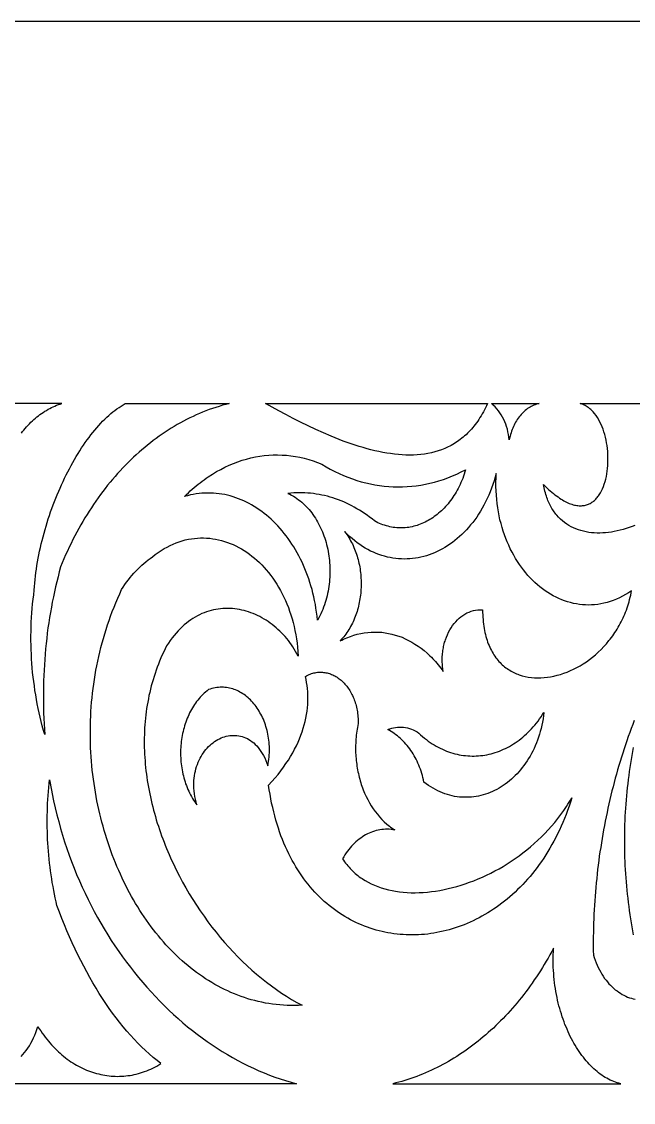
# Model space of a CAD drawing. Extents: x -1145 to -490, y -328 to 327.
# Drawn here: x -931.7 to -859.5, y 199.5 to 326.9 of the extents above; entities that cross this region are included whole.
import ezdxf

# ---------------------------------------------------------------- set-up
doc = ezdxf.new("R2010")
doc.units = 0
doc.layers.add('LAYER_1', color=18, linetype='CONTINUOUS')

msp = doc.modelspace()

# ---------------------------------------------------------------- linework, layer by layer
at = {"layer": 'LAYER_1'}
for points in [[(-1145.26, -328.06), (-490.26, -328.06), (-490.26, 326.94), (-1145.26, 326.94)], [(-907.23, 281.9), (-907.63, 281.8), (-908.02, 281.69), (-908.42, 281.57), (-908.81, 281.45), (-909.2, 281.32), (-909.59, 281.18), (-909.97, 281.03), (-910.36, 280.88), (-910.74, 280.72), (-911.12, 280.55), (-911.49, 280.38), (-911.87, 280.2), (-912.24, 280.02), (-912.61, 279.82), (-912.98, 279.62), (-913.34, 279.42), (-913.71, 279.2), (-914.07, 278.98), (-914.43, 278.76), (-914.78, 278.53), (-915.13, 278.29), (-915.48, 278.04), (-915.83, 277.79), (-916.18, 277.54), (-916.52, 277.27), (-916.86, 277), (-917.19, 276.73), (-917.52, 276.45), (-917.85, 276.16), (-918.18, 275.87), (-918.5, 275.57), (-918.82, 275.26), (-919.14, 274.95), (-919.46, 274.63), (-919.77, 274.31), (-920.07, 273.98), (-920.38, 273.65), (-920.68, 273.31), (-920.97, 272.96), (-921.27, 272.61), (-921.56, 272.26), (-921.84, 271.9), (-922.13, 271.53), (-922.4, 271.16), (-922.68, 270.78), (-922.95, 270.4), (-923.22, 270.01), (-923.48, 269.62), (-923.74, 269.22), (-923.99, 268.81), (-924.24, 268.41), (-924.49, 267.99), (-924.73, 267.58), (-924.97, 267.15), (-925.21, 266.72), (-925.43, 266.29), (-925.66, 265.85), (-925.88, 265.41), (-926.1, 264.97), (-926.31, 264.51), (-926.52, 264.06), (-926.72, 263.6), (-926.92, 263.13), (-927.11, 262.66), (-927.27, 262.07), (-927.42, 261.48), (-927.57, 260.89), (-927.71, 260.29), (-927.84, 259.69), (-927.97, 259.09), (-928.09, 258.49), (-928.2, 257.88), (-928.31, 257.27), (-928.41, 256.66), (-928.51, 256.05), (-928.6, 255.44), (-928.68, 254.82), (-928.75, 254.21), (-928.82, 253.59), (-928.88, 252.97), (-928.94, 252.35), (-928.99, 251.72), (-929.03, 251.1), (-929.07, 250.47), (-929.1, 249.84), (-929.12, 249.21), (-929.14, 248.58), (-929.15, 247.95), (-929.15, 247.32), (-929.14, 246.68), (-929.13, 246.05), (-929.12, 245.41), (-929.09, 244.77), (-929.06, 244.13), (-929.02, 243.49), (-928.98, 242.85), (-929.13, 243.36), (-929.27, 243.88), (-929.4, 244.39), (-929.53, 244.91), (-929.64, 245.43), (-929.76, 245.95), (-929.86, 246.47), (-929.96, 247), (-930.05, 247.53), (-930.14, 248.06), (-930.21, 248.59), (-930.28, 249.12), (-930.35, 249.65), (-930.41, 250.19), (-930.45, 250.73), (-930.5, 251.26), (-930.53, 251.8), (-930.56, 252.34), (-930.58, 252.88), (-930.6, 253.42), (-930.61, 253.96), (-930.61, 254.5), (-930.6, 255.04), (-930.59, 255.58), (-930.57, 256.12), (-930.54, 256.66), (-930.5, 257.2), (-930.46, 257.74), (-930.41, 258.28), (-930.36, 258.82), (-930.29, 259.36), (-930.22, 259.9), (-930.2, 260.31), (-930.16, 260.72), (-930.12, 261.13), (-930.08, 261.55), (-930.02, 261.96), (-929.97, 262.38), (-929.9, 262.8), (-929.83, 263.22), (-929.76, 263.65), (-929.67, 264.07), (-929.59, 264.49), (-929.49, 264.92), (-929.4, 265.34), (-929.29, 265.76), (-929.18, 266.19), (-929.07, 266.61), (-928.95, 267.03), (-928.83, 267.45), (-928.7, 267.87), (-928.57, 268.29), (-928.43, 268.7), (-928.29, 269.12), (-928.14, 269.53), (-927.99, 269.94), (-927.83, 270.34), (-927.67, 270.75), (-927.51, 271.15), (-927.34, 271.55), (-927.17, 271.94), (-927, 272.33), (-926.82, 272.72), (-926.64, 273.1), (-926.45, 273.48), (-926.26, 273.85), (-926.07, 274.22), (-925.87, 274.59), (-925.67, 274.95), (-925.47, 275.3), (-925.27, 275.65), (-925.06, 275.99), (-924.85, 276.33), (-924.64, 276.66), (-924.42, 276.98), (-924.2, 277.3), (-923.98, 277.61), (-923.76, 277.91), (-923.54, 278.21), (-923.31, 278.49), (-923.08, 278.78), (-922.85, 279.05), (-922.62, 279.31), (-922.38, 279.57), (-922.15, 279.81), (-921.91, 280.05), (-921.67, 280.28), (-921.43, 280.5), (-921.19, 280.71), (-920.95, 280.91), (-920.71, 281.1), (-920.47, 281.28), (-920.22, 281.45), (-919.98, 281.61), (-919.73, 281.76), (-919.48, 281.9)], [(-876.75, 281.9), (-876.86, 281.64), (-876.98, 281.4), (-877.11, 281.15), (-877.23, 280.92), (-877.36, 280.69), (-877.49, 280.46), (-877.63, 280.24), (-877.76, 280.03), (-877.9, 279.83), (-878.04, 279.63), (-878.19, 279.43), (-878.34, 279.24), (-878.49, 279.06), (-878.64, 278.88), (-878.79, 278.71), (-878.95, 278.55), (-879.11, 278.39), (-879.27, 278.23), (-879.44, 278.08), (-879.61, 277.94), (-879.77, 277.8), (-879.95, 277.66), (-880.12, 277.54), (-880.29, 277.41), (-880.47, 277.29), (-880.65, 277.18), (-880.83, 277.07), (-881.02, 276.97), (-881.2, 276.87), (-881.39, 276.78), (-881.77, 276.61), (-882.16, 276.45), (-882.55, 276.31), (-882.95, 276.2), (-883.36, 276.09), (-883.77, 276.01), (-884.19, 275.94), (-884.62, 275.89), (-885.05, 275.85), (-885.48, 275.83), (-885.92, 275.82), (-886.36, 275.83), (-886.81, 275.85), (-887.26, 275.88), (-887.71, 275.93), (-888.17, 275.99), (-888.63, 276.06), (-889.09, 276.14), (-889.55, 276.23), (-890.02, 276.33), (-890.49, 276.45), (-890.95, 276.57), (-891.42, 276.7), (-891.89, 276.84), (-892.36, 276.99), (-892.83, 277.15), (-893.3, 277.31), (-893.77, 277.48), (-894.24, 277.66), (-894.7, 277.85), (-895.17, 278.04), (-896.09, 278.43), (-897.01, 278.84), (-897.91, 279.27), (-898.8, 279.7), (-899.67, 280.14), (-900.52, 280.59), (-901.35, 281.03), (-902.15, 281.47), (-902.93, 281.9)], [(-870.66, 281.9), (-870.82, 281.86), (-870.97, 281.82), (-871.13, 281.76), (-871.28, 281.7), (-871.43, 281.64), (-871.58, 281.56), (-871.72, 281.48), (-871.87, 281.39), (-872.01, 281.3), (-872.14, 281.2), (-872.28, 281.09), (-872.41, 280.98), (-872.54, 280.86), (-872.66, 280.73), (-872.78, 280.6), (-872.9, 280.47), (-873.01, 280.32), (-873.12, 280.18), (-873.23, 280.02), (-873.33, 279.87), (-873.42, 279.7), (-873.52, 279.54), (-873.6, 279.36), (-873.69, 279.19), (-873.77, 279.01), (-873.84, 278.82), (-873.91, 278.63), (-873.97, 278.44), (-874.03, 278.24), (-874.08, 278.04), (-874.13, 277.83), (-874.17, 277.63), (-874.21, 277.95), (-874.26, 278.26), (-874.33, 278.57), (-874.4, 278.88), (-874.49, 279.18), (-874.59, 279.47), (-874.71, 279.76), (-874.83, 280.03), (-874.97, 280.3), (-875.12, 280.56), (-875.28, 280.81), (-875.46, 281.05), (-875.65, 281.28), (-875.85, 281.5), (-876.06, 281.71), (-876.28, 281.9)], [(-912.49, 270.94), (-912.26, 271.16), (-912.04, 271.37), (-911.81, 271.59), (-911.58, 271.79), (-911.35, 271.99), (-911.12, 272.19), (-910.88, 272.38), (-910.65, 272.56), (-910.41, 272.74), (-910.17, 272.92), (-909.93, 273.09), (-909.69, 273.26), (-909.21, 273.57), (-908.72, 273.87), (-908.22, 274.14), (-907.72, 274.4), (-907.22, 274.63), (-906.71, 274.84), (-906.2, 275.04), (-905.69, 275.21), (-905.17, 275.36), (-904.65, 275.49), (-904.13, 275.6), (-903.61, 275.69), (-903.09, 275.76), (-902.56, 275.81), (-902.04, 275.84), (-901.51, 275.85), (-900.99, 275.83), (-900.46, 275.8), (-899.93, 275.74), (-899.41, 275.66), (-898.89, 275.56), (-898.36, 275.45), (-897.84, 275.3), (-897.32, 275.14), (-896.81, 274.96), (-896.3, 274.75), (-895.79, 274.45), (-895.29, 274.17), (-894.77, 273.9), (-894.26, 273.65), (-893.74, 273.42), (-893.22, 273.21), (-892.69, 273.01), (-892.16, 272.84), (-891.63, 272.68), (-891.1, 272.54), (-890.56, 272.42), (-890.02, 272.31), (-889.49, 272.23), (-888.95, 272.16), (-888.4, 272.11), (-887.86, 272.08), (-887.32, 272.07), (-886.78, 272.08), (-886.24, 272.1), (-885.69, 272.14), (-885.15, 272.21), (-884.61, 272.28), (-884.07, 272.38), (-883.54, 272.5), (-883, 272.63), (-882.47, 272.79), (-881.94, 272.96), (-881.41, 273.15), (-880.88, 273.36), (-880.36, 273.58), (-879.84, 273.83), (-879.32, 274.09), (-879.4, 273.83), (-879.49, 273.57), (-879.58, 273.32), (-879.67, 273.07), (-879.77, 272.83), (-879.87, 272.59), (-879.98, 272.36), (-880.09, 272.13), (-880.21, 271.9), (-880.32, 271.68), (-880.45, 271.46), (-880.57, 271.25), (-880.7, 271.05), (-880.84, 270.84), (-880.97, 270.65), (-881.11, 270.46), (-881.26, 270.27), (-881.4, 270.09), (-881.55, 269.91), (-881.7, 269.74), (-881.86, 269.57), (-882.02, 269.41), (-882.18, 269.26), (-882.34, 269.11), (-882.51, 268.96), (-882.68, 268.82), (-882.85, 268.69), (-883.02, 268.56), (-883.2, 268.44), (-883.38, 268.32), (-883.56, 268.21), (-883.74, 268.11), (-883.92, 268.01), (-884.11, 267.91), (-884.3, 267.82), (-884.48, 267.74), (-884.67, 267.67), (-884.87, 267.6), (-885.06, 267.53), (-885.25, 267.47), (-885.45, 267.42), (-885.65, 267.38), (-885.85, 267.34), (-886.04, 267.3), (-886.24, 267.28), (-886.44, 267.26), (-886.65, 267.24), (-886.85, 267.24), (-887.05, 267.24), (-887.25, 267.24), (-887.46, 267.26), (-887.66, 267.28), (-887.86, 267.3), (-888.06, 267.34), (-888.27, 267.38), (-888.47, 267.42), (-888.67, 267.48), (-888.88, 267.54), (-889.08, 267.61), (-889.28, 267.68), (-889.48, 267.76), (-889.68, 267.85), (-889.88, 267.95), (-890.08, 268.05), (-890.37, 268.29), (-890.66, 268.51), (-890.95, 268.72), (-891.25, 268.93), (-891.55, 269.13), (-891.85, 269.32), (-892.15, 269.5), (-892.46, 269.68), (-892.77, 269.84), (-893.08, 270), (-893.39, 270.15), (-893.7, 270.29), (-894.02, 270.42), (-894.34, 270.55), (-894.66, 270.66), (-894.98, 270.77), (-895.31, 270.87), (-895.63, 270.96), (-895.96, 271.04), (-896.29, 271.11), (-896.62, 271.18), (-896.95, 271.23), (-897.28, 271.28), (-897.61, 271.32), (-897.94, 271.35), (-898.28, 271.37), (-898.61, 271.38), (-898.94, 271.38), (-899.28, 271.38), (-899.61, 271.36), (-899.95, 271.34), (-900.29, 271.3), (-900.07, 271.2), (-899.85, 271.09), (-899.64, 270.97), (-899.44, 270.84), (-899.24, 270.7), (-899.04, 270.56), (-898.85, 270.41), (-898.66, 270.26), (-898.48, 270.1), (-898.3, 269.93), (-898.13, 269.76), (-897.96, 269.58), (-897.8, 269.39), (-897.64, 269.2), (-897.48, 269), (-897.34, 268.8), (-897.19, 268.59), (-897.05, 268.38), (-896.92, 268.16), (-896.79, 267.94), (-896.67, 267.72), (-896.55, 267.49), (-896.43, 267.25), (-896.33, 267.01), (-896.22, 266.77), (-896.13, 266.53), (-896.04, 266.28), (-895.95, 266.03), (-895.87, 265.77), (-895.79, 265.52), (-895.72, 265.26), (-895.66, 264.99), (-895.6, 264.73), (-895.55, 264.46), (-895.5, 264.19), (-895.46, 263.92), (-895.42, 263.65), (-895.39, 263.38), (-895.37, 263.1), (-895.35, 262.83), (-895.34, 262.55), (-895.33, 262.27), (-895.33, 262), (-895.34, 261.72), (-895.35, 261.44), (-895.37, 261.16), (-895.39, 260.89), (-895.42, 260.61), (-895.46, 260.33), (-895.5, 260.05), (-895.55, 259.78), (-895.61, 259.5), (-895.67, 259.23), (-895.74, 258.96), (-895.82, 258.69), (-895.9, 258.42), (-895.99, 258.16), (-896.08, 257.89), (-896.19, 257.63), (-896.3, 257.37), (-896.41, 257.11), (-896.53, 256.86), (-896.66, 256.61), (-896.8, 256.36), (-896.85, 256.83), (-896.91, 257.29), (-896.98, 257.75), (-897.05, 258.21), (-897.14, 258.66), (-897.24, 259.1), (-897.34, 259.53), (-897.45, 259.97), (-897.57, 260.39), (-897.7, 260.81), (-897.84, 261.22), (-897.98, 261.63), (-898.13, 262.03), (-898.29, 262.42), (-898.46, 262.81), (-898.63, 263.19), (-898.81, 263.56), (-899, 263.93), (-899.19, 264.29), (-899.39, 264.64), (-899.6, 264.99), (-899.82, 265.32), (-900.04, 265.65), (-900.26, 265.97), (-900.49, 266.29), (-900.73, 266.59), (-900.97, 266.89), (-901.22, 267.18), (-901.48, 267.46), (-901.73, 267.73), (-902, 267.99), (-902.27, 268.25), (-902.54, 268.49), (-902.82, 268.73), (-903.1, 268.95), (-903.38, 269.17), (-903.67, 269.38), (-903.97, 269.58), (-904.27, 269.76), (-904.57, 269.94), (-904.87, 270.11), (-905.18, 270.27), (-905.49, 270.42), (-905.81, 270.56), (-906.12, 270.68), (-906.44, 270.8), (-906.76, 270.91), (-907.09, 271), (-907.42, 271.09), (-907.74, 271.16), (-908.08, 271.22), (-908.41, 271.27), (-908.74, 271.31), (-909.08, 271.34), (-909.42, 271.35), (-909.75, 271.35), (-910.09, 271.35), (-910.43, 271.33), (-910.77, 271.29), (-911.12, 271.25), (-911.46, 271.19), (-911.8, 271.12), (-912.14, 271.03)], [(-893.6, 266.8), (-893.47, 266.63), (-893.35, 266.45), (-893.23, 266.28), (-893.11, 266.09), (-893, 265.91), (-892.89, 265.72), (-892.79, 265.53), (-892.69, 265.34), (-892.6, 265.14), (-892.51, 264.94), (-892.43, 264.74), (-892.35, 264.54), (-892.27, 264.33), (-892.2, 264.13), (-892.13, 263.92), (-892.07, 263.71), (-892.01, 263.49), (-891.96, 263.28), (-891.91, 263.07), (-891.86, 262.85), (-891.82, 262.63), (-891.78, 262.41), (-891.75, 262.19), (-891.72, 261.97), (-891.7, 261.75), (-891.68, 261.53), (-891.67, 261.31), (-891.66, 261.09), (-891.65, 260.87), (-891.65, 260.64), (-891.65, 260.42), (-891.66, 260.2), (-891.67, 259.98), (-891.68, 259.76), (-891.7, 259.54), (-891.73, 259.32), (-891.76, 259.1), (-891.79, 258.88), (-891.83, 258.66), (-891.87, 258.44), (-891.91, 258.23), (-891.96, 258.02), (-892.02, 257.8), (-892.07, 257.59), (-892.14, 257.38), (-892.2, 257.18), (-892.27, 256.97), (-892.35, 256.77), (-892.43, 256.57), (-892.51, 256.37), (-892.6, 256.17), (-892.69, 255.98), (-892.79, 255.79), (-892.89, 255.6), (-893, 255.42), (-893.1, 255.24), (-893.22, 255.06), (-893.34, 254.88), (-893.46, 254.71), (-893.58, 254.54), (-893.71, 254.38), (-893.85, 254.22), (-893.99, 254.06), (-894.13, 253.91), (-893.93, 254.01), (-893.73, 254.11), (-893.33, 254.28), (-892.92, 254.44), (-892.52, 254.58), (-892.11, 254.69), (-891.7, 254.79), (-891.29, 254.86), (-890.88, 254.91), (-890.47, 254.94), (-890.05, 254.95), (-889.64, 254.95), (-889.23, 254.92), (-888.83, 254.87), (-888.42, 254.8), (-888.02, 254.71), (-887.62, 254.6), (-887.22, 254.47), (-886.83, 254.33), (-886.44, 254.16), (-886.05, 253.97), (-885.67, 253.77), (-885.3, 253.54), (-884.93, 253.3), (-884.57, 253.04), (-884.22, 252.76), (-883.87, 252.46), (-883.7, 252.31), (-883.53, 252.15), (-883.36, 251.98), (-883.2, 251.81), (-883.04, 251.64), (-882.88, 251.46), (-882.72, 251.28), (-882.56, 251.09), (-882.41, 250.9), (-882.26, 250.7), (-882.11, 250.5), (-881.97, 250.3), (-882, 250.48), (-882.02, 250.66), (-882.04, 250.84), (-882.06, 251.02), (-882.07, 251.2), (-882.08, 251.37), (-882.09, 251.55), (-882.09, 251.73), (-882.08, 251.9), (-882.08, 252.07), (-882.06, 252.25), (-882.05, 252.42), (-882.03, 252.59), (-882.01, 252.76), (-881.98, 252.92), (-881.95, 253.09), (-881.92, 253.25), (-881.88, 253.42), (-881.84, 253.58), (-881.8, 253.74), (-881.75, 253.89), (-881.7, 254.05), (-881.59, 254.35), (-881.47, 254.64), (-881.33, 254.93), (-881.18, 255.2), (-881.03, 255.46), (-880.86, 255.71), (-880.68, 255.95), (-880.49, 256.17), (-880.29, 256.38), (-880.08, 256.57), (-879.87, 256.75), (-879.64, 256.92), (-879.41, 257.07), (-879.17, 257.2), (-878.92, 257.31), (-878.67, 257.4), (-878.41, 257.48), (-878.14, 257.53), (-877.87, 257.57), (-877.74, 257.57), (-877.6, 257.58), (-877.46, 257.58), (-877.32, 257.57), (-877.32, 257.27), (-877.31, 256.99), (-877.29, 256.7), (-877.27, 256.43), (-877.25, 256.16), (-877.22, 255.89), (-877.18, 255.63), (-877.14, 255.38), (-877.1, 255.13), (-877.05, 254.89), (-876.99, 254.65), (-876.93, 254.42), (-876.87, 254.2), (-876.8, 253.98), (-876.73, 253.77), (-876.65, 253.56), (-876.56, 253.36), (-876.48, 253.16), (-876.39, 252.97), (-876.29, 252.78), (-876.19, 252.6), (-876.09, 252.43), (-875.98, 252.26), (-875.87, 252.09), (-875.76, 251.93), (-875.64, 251.78), (-875.52, 251.63), (-875.39, 251.49), (-875.26, 251.35), (-875.13, 251.22), (-875, 251.09), (-874.86, 250.97), (-874.72, 250.86), (-874.57, 250.74), (-874.43, 250.64), (-874.28, 250.54), (-874.12, 250.44), (-873.97, 250.35), (-873.81, 250.26), (-873.65, 250.18), (-873.49, 250.11), (-873.32, 250.03), (-873.16, 249.97), (-872.99, 249.91), (-872.64, 249.8), (-872.29, 249.71), (-871.93, 249.64), (-871.57, 249.59), (-871.2, 249.56), (-870.83, 249.55), (-870.45, 249.55), (-870.06, 249.58), (-869.68, 249.62), (-869.29, 249.68), (-868.9, 249.75), (-868.51, 249.85), (-868.12, 249.96), (-867.73, 250.09), (-867.35, 250.23), (-866.96, 250.4), (-866.58, 250.58), (-866.2, 250.77), (-865.82, 250.98), (-865.45, 251.21), (-865.08, 251.45), (-864.72, 251.71), (-864.36, 251.98), (-864.01, 252.27), (-863.67, 252.58), (-863.34, 252.89), (-863.02, 253.23), (-862.71, 253.57), (-862.41, 253.94), (-862.26, 254.12), (-862.12, 254.31), (-861.97, 254.5), (-861.84, 254.7), (-861.7, 254.9), (-861.57, 255.1), (-861.44, 255.31), (-861.32, 255.52), (-861.19, 255.73), (-861.08, 255.95), (-860.96, 256.17), (-860.85, 256.39), (-860.74, 256.62), (-860.64, 256.84), (-860.54, 257.08), (-860.45, 257.31), (-860.36, 257.55), (-860.27, 257.79), (-860.19, 258.04), (-860.11, 258.28), (-860.03, 258.53), (-859.97, 258.79), (-859.9, 259.05), (-859.84, 259.3), (-859.79, 259.57), (-859.74, 259.83), (-860.09, 259.59), (-860.45, 259.37), (-860.81, 259.17), (-861.18, 258.99), (-861.54, 258.83), (-861.91, 258.68), (-862.27, 258.55), (-862.64, 258.44), (-863, 258.35), (-863.37, 258.27), (-863.73, 258.21), (-864.1, 258.17), (-864.46, 258.15), (-864.82, 258.14), (-865.19, 258.15), (-865.54, 258.17), (-865.9, 258.21), (-866.26, 258.26), (-866.61, 258.33), (-866.96, 258.42), (-867.31, 258.52), (-867.65, 258.63), (-867.99, 258.76), (-868.32, 258.9), (-868.66, 259.06), (-868.98, 259.23), (-869.31, 259.42), (-869.63, 259.61), (-869.94, 259.82), (-870.25, 260.05), (-870.55, 260.28), (-870.85, 260.53), (-871.14, 260.79), (-871.42, 261.06), (-871.7, 261.35), (-871.97, 261.64), (-872.23, 261.95), (-872.49, 262.27), (-872.74, 262.59), (-872.98, 262.93), (-873.21, 263.28), (-873.43, 263.64), (-873.65, 264.01), (-873.85, 264.39), (-874.05, 264.78), (-874.24, 265.18), (-874.42, 265.58), (-874.59, 266), (-874.74, 266.42), (-874.89, 266.86), (-875.03, 267.3), (-875.15, 267.75), (-875.27, 268.2), (-875.37, 268.67), (-875.46, 269.14), (-875.54, 269.62), (-875.61, 270.1), (-875.66, 270.59), (-875.7, 271.09), (-875.73, 271.6), (-875.75, 272.11), (-875.75, 272.62), (-875.74, 273.14), (-875.71, 273.67), (-875.84, 273.22), (-875.97, 272.77), (-876.12, 272.34), (-876.27, 271.91), (-876.43, 271.5), (-876.6, 271.09), (-876.78, 270.69), (-876.97, 270.31), (-877.16, 269.93), (-877.36, 269.56), (-877.57, 269.21), (-877.79, 268.86), (-878.01, 268.52), (-878.24, 268.2), (-878.48, 267.88), (-878.73, 267.58), (-878.98, 267.28), (-879.23, 267), (-879.49, 266.72), (-879.76, 266.46), (-880.03, 266.21), (-880.31, 265.97), (-880.59, 265.74), (-880.88, 265.52), (-881.17, 265.31), (-881.46, 265.11), (-881.76, 264.93), (-882.06, 264.75), (-882.37, 264.59), (-882.68, 264.44), (-882.99, 264.3), (-883.31, 264.17), (-883.63, 264.06), (-883.95, 263.95), (-884.27, 263.86), (-884.59, 263.78), (-884.92, 263.72), (-885.25, 263.66), (-885.58, 263.62), (-885.91, 263.59), (-886.24, 263.57), (-886.57, 263.56), (-886.9, 263.57), (-887.24, 263.59), (-887.57, 263.62), (-887.9, 263.67), (-888.23, 263.73), (-888.56, 263.8), (-888.9, 263.89), (-889.22, 263.98), (-889.55, 264.1), (-889.88, 264.22), (-890.2, 264.36), (-890.53, 264.51), (-890.85, 264.68), (-891.17, 264.86), (-891.48, 265.05), (-891.8, 265.26), (-892.11, 265.48), (-892.41, 265.72), (-892.72, 265.97), (-893.02, 266.23), (-893.31, 266.51)], [(-898.62, 210.93), (-899.06, 210.91), (-899.51, 210.9), (-899.95, 210.91), (-900.38, 210.92), (-900.82, 210.94), (-901.25, 210.97), (-901.68, 211.02), (-902.11, 211.07), (-902.53, 211.13), (-902.95, 211.2), (-903.37, 211.29), (-903.79, 211.38), (-904.2, 211.48), (-904.61, 211.59), (-905.02, 211.71), (-905.42, 211.84), (-905.82, 211.98), (-906.22, 212.12), (-906.61, 212.28), (-907.01, 212.45), (-907.39, 212.62), (-907.78, 212.8), (-908.16, 212.99), (-908.54, 213.19), (-908.91, 213.4), (-909.28, 213.61), (-909.65, 213.84), (-910.01, 214.07), (-910.37, 214.31), (-910.72, 214.55), (-911.08, 214.81), (-911.43, 215.07), (-911.77, 215.34), (-912.11, 215.61), (-912.45, 215.9), (-912.78, 216.19), (-913.11, 216.49), (-913.43, 216.79), (-913.75, 217.11), (-914.07, 217.42), (-914.38, 217.75), (-914.69, 218.08), (-914.99, 218.42), (-915.29, 218.76), (-915.58, 219.12), (-915.87, 219.47), (-916.16, 219.84), (-916.44, 220.2), (-916.71, 220.58), (-916.98, 220.96), (-917.25, 221.35), (-917.51, 221.74), (-917.77, 222.13), (-918.02, 222.54), (-918.27, 222.95), (-918.51, 223.36), (-918.75, 223.78), (-918.98, 224.2), (-919.21, 224.63), (-919.43, 225.06), (-919.65, 225.49), (-919.86, 225.94), (-920.06, 226.38), (-920.26, 226.83), (-920.46, 227.29), (-920.65, 227.74), (-920.84, 228.21), (-921.01, 228.67), (-921.19, 229.14), (-921.36, 229.62), (-921.52, 230.09), (-921.67, 230.58), (-921.83, 231.06), (-921.97, 231.55), (-922.11, 232.04), (-922.24, 232.53), (-922.37, 233.03), (-922.49, 233.53), (-922.61, 234.03), (-922.72, 234.54), (-922.82, 235.04), (-922.92, 235.55), (-923.01, 236.07), (-923.09, 236.58), (-923.17, 237.1), (-923.24, 237.62), (-923.31, 238.14), (-923.37, 238.66), (-923.42, 239.19), (-923.47, 239.71), (-923.51, 240.24), (-923.54, 240.77), (-923.57, 241.3), (-923.58, 241.84), (-923.6, 242.37), (-923.6, 242.9), (-923.6, 243.44), (-923.59, 243.97), (-923.58, 244.51), (-923.56, 245.05), (-923.53, 245.59), (-923.49, 246.13), (-923.45, 246.67), (-923.4, 247.21), (-923.34, 247.74), (-923.28, 248.28), (-923.2, 248.82), (-923.12, 249.36), (-923.04, 249.9), (-922.94, 250.44), (-922.84, 250.98), (-922.73, 251.52), (-922.61, 252.05), (-922.49, 252.59), (-922.35, 253.13), (-922.21, 253.66), (-922.07, 254.19), (-921.91, 254.73), (-921.75, 255.26), (-921.57, 255.79), (-921.39, 256.32), (-921.21, 256.84), (-921.01, 257.37), (-920.8, 257.89), (-920.59, 258.41), (-920.37, 258.93), (-920.14, 259.45), (-919.91, 259.96), (-919.72, 260.26), (-919.52, 260.55), (-919.32, 260.83), (-919.12, 261.11), (-918.91, 261.38), (-918.69, 261.64), (-918.47, 261.89), (-918.25, 262.14), (-918.02, 262.38), (-917.78, 262.61), (-917.54, 262.83), (-917.3, 263.05), (-917.05, 263.25), (-916.8, 263.45), (-916.54, 263.64), (-916.28, 263.82), (-915.94, 264.09), (-915.59, 264.34), (-915.24, 264.57), (-914.89, 264.79), (-914.54, 264.98), (-914.19, 265.16), (-913.83, 265.33), (-913.47, 265.47), (-913.11, 265.6), (-912.76, 265.71), (-912.4, 265.81), (-912.04, 265.89), (-911.67, 265.95), (-911.31, 266), (-910.95, 266.03), (-910.6, 266.05), (-910.24, 266.05), (-909.88, 266.04), (-909.52, 266.01), (-909.17, 265.96), (-908.82, 265.91), (-908.47, 265.83), (-908.12, 265.75), (-907.78, 265.65), (-907.44, 265.53), (-907.1, 265.4), (-906.76, 265.26), (-906.43, 265.11), (-906.1, 264.94), (-905.78, 264.76), (-905.46, 264.56), (-905.15, 264.36), (-904.84, 264.14), (-904.53, 263.91), (-904.24, 263.66), (-903.94, 263.41), (-903.66, 263.14), (-903.38, 262.86), (-903.1, 262.57), (-902.84, 262.27), (-902.58, 261.96), (-902.32, 261.63), (-902.08, 261.3), (-901.84, 260.95), (-901.61, 260.6), (-901.39, 260.23), (-901.17, 259.86), (-900.97, 259.47), (-900.77, 259.08), (-900.59, 258.67), (-900.41, 258.26), (-900.24, 257.84), (-900.09, 257.41), (-899.94, 256.97), (-899.8, 256.52), (-899.68, 256.06), (-899.56, 255.59), (-899.46, 255.12), (-899.37, 254.64), (-899.29, 254.15), (-899.22, 253.65), (-899.17, 253.15), (-899.12, 252.64), (-899.09, 252.12), (-899.24, 252.4), (-899.39, 252.67), (-899.55, 252.93), (-899.71, 253.2), (-899.88, 253.45), (-900.06, 253.7), (-900.24, 253.94), (-900.43, 254.18), (-900.63, 254.41), (-900.83, 254.64), (-901.04, 254.85), (-901.25, 255.06), (-901.47, 255.27), (-901.69, 255.46), (-901.92, 255.65), (-902.15, 255.84), (-902.38, 256.01), (-902.62, 256.18), (-902.87, 256.34), (-903.11, 256.49), (-903.36, 256.63), (-903.62, 256.77), (-903.87, 256.9), (-904.13, 257.01), (-904.4, 257.12), (-904.66, 257.23), (-904.93, 257.32), (-905.2, 257.4), (-905.47, 257.48), (-905.74, 257.54), (-906.01, 257.6), (-906.29, 257.65), (-906.57, 257.68), (-906.84, 257.71), (-907.12, 257.73), (-907.4, 257.74), (-907.68, 257.73), (-907.96, 257.72), (-908.24, 257.7), (-908.51, 257.66), (-908.79, 257.62), (-909.07, 257.56), (-909.35, 257.5), (-909.62, 257.42), (-909.9, 257.33), (-910.17, 257.23), (-910.44, 257.12), (-910.71, 256.99), (-910.98, 256.86), (-911.24, 256.71), (-911.5, 256.55), (-911.76, 256.38), (-912.02, 256.2), (-912.27, 256), (-912.53, 255.79), (-912.77, 255.57), (-913.02, 255.34), (-913.26, 255.09), (-913.49, 254.83), (-913.72, 254.55), (-913.95, 254.27), (-914.17, 253.97), (-914.39, 253.65), (-914.6, 253.32), (-914.78, 252.97), (-914.95, 252.61), (-915.12, 252.26), (-915.28, 251.9), (-915.43, 251.53), (-915.58, 251.17), (-915.72, 250.81), (-915.85, 250.44), (-915.97, 250.07), (-916.09, 249.7), (-916.21, 249.33), (-916.32, 248.96), (-916.42, 248.59), (-916.51, 248.21), (-916.6, 247.84), (-916.69, 247.46), (-916.76, 247.08), (-916.84, 246.7), (-916.9, 246.32), (-916.96, 245.94), (-917.01, 245.56), (-917.06, 245.18), (-917.1, 244.79), (-917.14, 244.41), (-917.17, 244.02), (-917.2, 243.64), (-917.22, 243.25), (-917.23, 242.87), (-917.24, 242.48), (-917.24, 242.09), (-917.24, 241.7), (-917.24, 241.32), (-917.22, 240.93), (-917.21, 240.54), (-917.18, 240.15), (-917.15, 239.76), (-917.12, 239.37), (-917.08, 238.98), (-917.04, 238.6), (-916.99, 238.21), (-916.94, 237.82), (-916.88, 237.43), (-916.82, 237.04), (-916.75, 236.66), (-916.68, 236.27), (-916.6, 235.88), (-916.52, 235.5), (-916.43, 235.11), (-916.34, 234.73), (-916.25, 234.34), (-916.15, 233.96), (-916.04, 233.58), (-915.93, 233.19), (-915.82, 232.81), (-915.7, 232.43), (-915.58, 232.05), (-915.46, 231.68), (-915.33, 231.3), (-915.19, 230.92), (-915.06, 230.55), (-914.91, 230.18), (-914.77, 229.81), (-914.62, 229.44), (-914.46, 229.07), (-914.31, 228.7), (-914.15, 228.33), (-913.98, 227.97), (-913.81, 227.61), (-913.64, 227.25), (-913.46, 226.89), (-913.1, 226.17), (-912.72, 225.47), (-912.33, 224.77), (-911.93, 224.08), (-911.51, 223.4), (-911.09, 222.74), (-910.65, 222.08), (-910.19, 221.43), (-909.73, 220.79), (-909.25, 220.16), (-908.77, 219.54), (-908.27, 218.94), (-907.77, 218.35), (-907.25, 217.77), (-906.73, 217.2), (-906.19, 216.65), (-905.65, 216.11), (-905.1, 215.59), (-904.54, 215.08), (-903.98, 214.59), (-903.41, 214.12), (-902.83, 213.66), (-902.24, 213.21), (-901.65, 212.79), (-901.06, 212.38), (-900.45, 211.99), (-899.85, 211.62), (-899.23, 211.26)], [(-898.23, 249.72), (-898.09, 249.8), (-897.94, 249.88), (-897.8, 249.94), (-897.66, 250), (-897.52, 250.05), (-897.37, 250.09), (-897.23, 250.13), (-897.09, 250.16), (-896.94, 250.19), (-896.8, 250.21), (-896.66, 250.22), (-896.52, 250.22), (-896.37, 250.22), (-896.23, 250.22), (-896.09, 250.2), (-895.95, 250.19), (-895.81, 250.16), (-895.67, 250.13), (-895.54, 250.1), (-895.4, 250.06), (-895.27, 250.01), (-895.13, 249.96), (-895, 249.9), (-894.87, 249.84), (-894.74, 249.77), (-894.62, 249.7), (-894.49, 249.62), (-894.37, 249.53), (-894.25, 249.45), (-894.13, 249.35), (-894.01, 249.26), (-893.9, 249.15), (-893.78, 249.05), (-893.67, 248.94), (-893.57, 248.82), (-893.46, 248.7), (-893.36, 248.58), (-893.26, 248.45), (-893.17, 248.32), (-893.07, 248.18), (-892.99, 248.04), (-892.9, 247.9), (-892.82, 247.75), (-892.74, 247.6), (-892.66, 247.45), (-892.59, 247.29), (-892.52, 247.13), (-892.46, 246.96), (-892.4, 246.79), (-892.34, 246.62), (-892.29, 246.45), (-892.24, 246.27), (-892.2, 246.09), (-892.16, 245.91), (-892.12, 245.72), (-892.09, 245.53), (-892.07, 245.34), (-892.05, 245.15), (-892.03, 244.95), (-892.02, 244.76), (-892.02, 244.55), (-892.02, 244.35), (-892.02, 244.15), (-892.03, 243.94), (-892.08, 243.71), (-892.12, 243.48), (-892.16, 243.25), (-892.19, 243.02), (-892.22, 242.79), (-892.24, 242.56), (-892.26, 242.33), (-892.28, 242.09), (-892.29, 241.86), (-892.3, 241.63), (-892.3, 241.4), (-892.31, 241.17), (-892.3, 240.94), (-892.3, 240.71), (-892.29, 240.49), (-892.27, 240.26), (-892.25, 240.03), (-892.23, 239.81), (-892.21, 239.58), (-892.18, 239.36), (-892.15, 239.13), (-892.11, 238.91), (-892.07, 238.69), (-892.03, 238.47), (-891.98, 238.25), (-891.93, 238.04), (-891.88, 237.82), (-891.82, 237.61), (-891.76, 237.39), (-891.7, 237.18), (-891.63, 236.98), (-891.56, 236.77), (-891.48, 236.56), (-891.41, 236.36), (-891.24, 235.96), (-891.07, 235.57), (-890.88, 235.19), (-890.67, 234.82), (-890.46, 234.46), (-890.23, 234.12), (-889.99, 233.78), (-889.74, 233.46), (-889.48, 233.15), (-889.21, 232.85), (-888.92, 232.57), (-888.63, 232.31), (-888.48, 232.18), (-888.32, 232.06), (-888.17, 231.94), (-888.01, 231.82), (-887.84, 231.71), (-887.68, 231.61), (-887.9, 231.64), (-888.12, 231.67), (-888.35, 231.69), (-888.57, 231.69), (-888.79, 231.69), (-889.01, 231.68), (-889.23, 231.65), (-889.44, 231.62), (-889.66, 231.58), (-889.87, 231.53), (-890.09, 231.47), (-890.3, 231.4), (-890.51, 231.32), (-890.71, 231.23), (-890.92, 231.14), (-891.12, 231.03), (-891.32, 230.92), (-891.51, 230.79), (-891.7, 230.66), (-891.89, 230.52), (-892.08, 230.37), (-892.26, 230.22), (-892.44, 230.05), (-892.61, 229.88), (-892.78, 229.7), (-892.95, 229.51), (-893.11, 229.31), (-893.27, 229.11), (-893.42, 228.9), (-893.56, 228.68), (-893.71, 228.45), (-893.84, 228.22), (-893.72, 228.04), (-893.6, 227.87), (-893.48, 227.7), (-893.35, 227.53), (-893.22, 227.37), (-893.08, 227.21), (-892.94, 227.06), (-892.8, 226.91), (-892.65, 226.77), (-892.5, 226.63), (-892.35, 226.49), (-892.19, 226.36), (-892.03, 226.23), (-891.87, 226.1), (-891.7, 225.98), (-891.53, 225.87), (-891.36, 225.76), (-891.18, 225.65), (-890.82, 225.44), (-890.45, 225.26), (-890.07, 225.08), (-889.68, 224.93), (-889.28, 224.79), (-888.86, 224.66), (-888.44, 224.55), (-888.01, 224.46), (-887.58, 224.38), (-887.13, 224.32), (-886.68, 224.27), (-886.22, 224.23), (-885.76, 224.21), (-885.28, 224.21), (-884.81, 224.22), (-884.33, 224.24), (-883.84, 224.28), (-883.35, 224.34), (-882.86, 224.4), (-882.37, 224.48), (-881.87, 224.58), (-881.37, 224.69), (-880.87, 224.81), (-880.36, 224.95), (-879.86, 225.1), (-879.36, 225.26), (-878.86, 225.44), (-878.35, 225.63), (-877.85, 225.83), (-877.35, 226.05), (-876.86, 226.28), (-876.36, 226.52), (-875.87, 226.78), (-875.38, 227.04), (-874.9, 227.32), (-874.42, 227.62), (-873.95, 227.92), (-873.48, 228.24), (-873.02, 228.57), (-872.56, 228.91), (-872.11, 229.26), (-871.67, 229.63), (-871.23, 230), (-870.81, 230.39), (-870.39, 230.79), (-869.98, 231.2), (-869.58, 231.62), (-869.19, 232.06), (-868.81, 232.5), (-868.44, 232.96), (-868.09, 233.42), (-867.74, 233.9), (-867.41, 234.39), (-867.25, 234.64), (-867.09, 234.89), (-866.94, 235.14), (-866.79, 235.39), (-866.95, 234.89), (-867.12, 234.4), (-867.29, 233.91), (-867.47, 233.43), (-867.66, 232.96), (-867.85, 232.49), (-868.05, 232.04), (-868.26, 231.59), (-868.47, 231.15), (-868.69, 230.72), (-868.91, 230.29), (-869.14, 229.88), (-869.37, 229.47), (-869.61, 229.07), (-869.86, 228.67), (-870.11, 228.29), (-870.37, 227.91), (-870.63, 227.54), (-870.9, 227.18), (-871.17, 226.83), (-871.44, 226.48), (-871.72, 226.14), (-872.01, 225.81), (-872.3, 225.49), (-872.59, 225.18), (-872.88, 224.87), (-873.19, 224.57), (-873.49, 224.28), (-873.8, 224), (-874.11, 223.73), (-874.43, 223.46), (-874.75, 223.21), (-875.07, 222.96), (-875.39, 222.71), (-875.72, 222.48), (-876.05, 222.25), (-876.38, 222.04), (-876.72, 221.83), (-877.06, 221.63), (-877.4, 221.43), (-877.74, 221.25), (-878.09, 221.07), (-878.44, 220.9), (-878.79, 220.74), (-879.14, 220.59), (-879.49, 220.44), (-879.84, 220.31), (-880.2, 220.18), (-880.56, 220.06), (-880.91, 219.95), (-881.27, 219.84), (-881.63, 219.75), (-881.99, 219.66), (-882.35, 219.58), (-882.72, 219.51), (-883.08, 219.44), (-883.44, 219.39), (-883.8, 219.34), (-884.17, 219.3), (-884.53, 219.27), (-884.89, 219.25), (-885.26, 219.24), (-885.62, 219.23), (-885.98, 219.23), (-886.34, 219.25), (-886.7, 219.27), (-887.06, 219.29), (-887.42, 219.33), (-887.78, 219.37), (-888.13, 219.42), (-888.49, 219.49), (-888.84, 219.55), (-889.19, 219.63), (-889.54, 219.72), (-889.89, 219.81), (-890.24, 219.91), (-890.58, 220.02), (-890.92, 220.14), (-891.26, 220.27), (-891.6, 220.41), (-891.93, 220.55), (-892.27, 220.7), (-892.6, 220.86), (-892.92, 221.03), (-893.24, 221.21), (-893.56, 221.4), (-893.88, 221.59), (-894.19, 221.79), (-894.5, 222.01), (-894.81, 222.23), (-895.11, 222.45), (-895.41, 222.69), (-895.71, 222.94), (-896, 223.19), (-896.28, 223.45), (-896.57, 223.72), (-896.84, 224), (-897.12, 224.29), (-897.38, 224.59), (-897.65, 224.89), (-897.91, 225.2), (-898.16, 225.53), (-898.41, 225.86), (-898.65, 226.19), (-898.89, 226.54), (-899.12, 226.9), (-899.34, 227.26), (-899.57, 227.64), (-899.78, 228.02), (-899.99, 228.41), (-900.19, 228.81), (-900.39, 229.21), (-900.58, 229.63), (-900.76, 230.05), (-900.94, 230.49), (-901.11, 230.93), (-901.27, 231.38), (-901.42, 231.84), (-901.57, 232.31), (-901.71, 232.78), (-901.85, 233.27), (-901.97, 233.76), (-902.09, 234.27), (-902.21, 234.78), (-902.31, 235.3), (-902.4, 235.82), (-902.49, 236.36), (-902.57, 236.91), (-902.18, 237.33), (-901.81, 237.75), (-901.46, 238.17), (-901.13, 238.59), (-900.81, 239.01), (-900.52, 239.44), (-900.24, 239.86), (-899.98, 240.28), (-899.73, 240.7), (-899.5, 241.12), (-899.29, 241.53), (-899.1, 241.95), (-898.92, 242.36), (-898.76, 242.78), (-898.61, 243.19), (-898.48, 243.6), (-898.36, 244), (-898.26, 244.41), (-898.17, 244.81), (-898.1, 245.21), (-898.04, 245.61), (-897.99, 246), (-897.96, 246.39), (-897.94, 246.78), (-897.93, 247.16), (-897.94, 247.54), (-897.96, 247.92), (-897.99, 248.29), (-898.03, 248.65), (-898.09, 249.01), (-898.15, 249.37)], [(-909.65, 248.16), (-909.83, 248.02), (-910, 247.88), (-910.16, 247.74), (-910.32, 247.59), (-910.48, 247.43), (-910.63, 247.27), (-910.78, 247.1), (-910.92, 246.93), (-911.06, 246.75), (-911.19, 246.57), (-911.32, 246.39), (-911.44, 246.2), (-911.56, 246.01), (-911.67, 245.81), (-911.78, 245.61), (-911.89, 245.41), (-911.99, 245.2), (-912.08, 244.99), (-912.17, 244.78), (-912.26, 244.56), (-912.34, 244.34), (-912.41, 244.12), (-912.48, 243.9), (-912.55, 243.67), (-912.61, 243.44), (-912.67, 243.22), (-912.72, 242.98), (-912.77, 242.75), (-912.81, 242.52), (-912.84, 242.28), (-912.87, 242.04), (-912.9, 241.8), (-912.92, 241.57), (-912.94, 241.33), (-912.95, 241.09), (-912.96, 240.84), (-912.96, 240.6), (-912.95, 240.36), (-912.94, 240.12), (-912.93, 239.88), (-912.91, 239.64), (-912.89, 239.4), (-912.86, 239.16), (-912.82, 238.92), (-912.78, 238.69), (-912.74, 238.45), (-912.69, 238.21), (-912.63, 237.98), (-912.57, 237.75), (-912.5, 237.52), (-912.43, 237.29), (-912.36, 237.06), (-912.27, 236.84), (-912.19, 236.62), (-912.09, 236.4), (-912, 236.18), (-911.89, 235.97), (-911.78, 235.76), (-911.67, 235.55), (-911.55, 235.34), (-911.42, 235.14), (-911.29, 234.94), (-911.16, 234.75), (-911.02, 234.56), (-911.11, 234.9), (-911.19, 235.23), (-911.26, 235.56), (-911.31, 235.89), (-911.35, 236.21), (-911.38, 236.52), (-911.39, 236.83), (-911.39, 237.13), (-911.38, 237.43), (-911.35, 237.72), (-911.32, 238.01), (-911.27, 238.29), (-911.21, 238.56), (-911.14, 238.83), (-911.07, 239.09), (-910.98, 239.34), (-910.88, 239.59), (-910.77, 239.83), (-910.66, 240.06), (-910.54, 240.28), (-910.41, 240.5), (-910.27, 240.7), (-910.12, 240.9), (-909.97, 241.09), (-909.81, 241.27), (-909.65, 241.44), (-909.48, 241.6), (-909.31, 241.75), (-909.13, 241.9), (-908.94, 242.03), (-908.75, 242.15), (-908.56, 242.26), (-908.37, 242.37), (-908.17, 242.46), (-907.97, 242.54), (-907.76, 242.6), (-907.56, 242.66), (-907.35, 242.71), (-907.14, 242.74), (-906.94, 242.76), (-906.73, 242.77), (-906.52, 242.77), (-906.31, 242.76), (-906.1, 242.73), (-905.89, 242.69), (-905.69, 242.63), (-905.48, 242.57), (-905.28, 242.48), (-905.08, 242.39), (-904.89, 242.28), (-904.69, 242.16), (-904.51, 242.02), (-904.32, 241.87), (-904.14, 241.7), (-903.96, 241.52), (-903.79, 241.32), (-903.63, 241.11), (-903.47, 240.88), (-903.32, 240.64), (-903.17, 240.38), (-903.03, 240.1), (-902.9, 239.81), (-902.77, 239.5), (-902.66, 239.17), (-902.61, 239.43), (-902.57, 239.69), (-902.54, 239.95), (-902.51, 240.2), (-902.49, 240.46), (-902.48, 240.71), (-902.47, 240.96), (-902.47, 241.21), (-902.48, 241.46), (-902.49, 241.71), (-902.51, 241.95), (-902.54, 242.19), (-902.57, 242.43), (-902.61, 242.67), (-902.65, 242.9), (-902.7, 243.13), (-902.75, 243.36), (-902.81, 243.58), (-902.88, 243.8), (-902.95, 244.02), (-903.03, 244.24), (-903.11, 244.45), (-903.19, 244.66), (-903.29, 244.86), (-903.38, 245.06), (-903.48, 245.25), (-903.59, 245.44), (-903.69, 245.63), (-903.81, 245.81), (-903.93, 245.99), (-904.05, 246.16), (-904.17, 246.33), (-904.3, 246.49), (-904.44, 246.64), (-904.57, 246.79), (-904.71, 246.94), (-904.86, 247.08), (-905, 247.21), (-905.16, 247.34), (-905.31, 247.46), (-905.47, 247.57), (-905.62, 247.68), (-905.79, 247.78), (-905.95, 247.88), (-906.12, 247.97), (-906.29, 248.05), (-906.46, 248.12), (-906.64, 248.19), (-906.81, 248.25), (-906.99, 248.3), (-907.17, 248.35), (-907.36, 248.38), (-907.54, 248.41), (-907.73, 248.43), (-907.91, 248.44), (-908.1, 248.45), (-908.29, 248.44), (-908.48, 248.43), (-908.68, 248.41), (-908.87, 248.38), (-909.06, 248.34), (-909.26, 248.29), (-909.46, 248.23)], [(-888.51, 243.44), (-888.28, 243.53), (-888.05, 243.61), (-887.82, 243.67), (-887.58, 243.71), (-887.35, 243.74), (-887.11, 243.75), (-886.88, 243.75), (-886.64, 243.73), (-886.41, 243.7), (-886.18, 243.65), (-885.95, 243.58), (-885.72, 243.5), (-885.5, 243.41), (-885.28, 243.3), (-885.06, 243.17), (-884.85, 243.03), (-884.63, 242.83), (-884.41, 242.63), (-884.18, 242.45), (-883.96, 242.27), (-883.73, 242.1), (-883.5, 241.94), (-883.27, 241.78), (-883.03, 241.64), (-882.79, 241.5), (-882.56, 241.37), (-882.31, 241.24), (-882.07, 241.13), (-881.83, 241.02), (-881.58, 240.92), (-881.34, 240.83), (-881.09, 240.75), (-880.84, 240.67), (-880.59, 240.6), (-880.34, 240.54), (-880.09, 240.49), (-879.84, 240.44), (-879.58, 240.41), (-879.33, 240.38), (-879.08, 240.35), (-878.83, 240.34), (-878.57, 240.33), (-878.32, 240.33), (-878.07, 240.34), (-877.82, 240.35), (-877.56, 240.38), (-877.31, 240.41), (-877.06, 240.45), (-876.81, 240.49), (-876.56, 240.54), (-876.31, 240.6), (-876.07, 240.67), (-875.82, 240.75), (-875.58, 240.83), (-875.34, 240.92), (-875.09, 241.01), (-874.85, 241.12), (-874.62, 241.23), (-874.38, 241.35), (-874.15, 241.47), (-873.92, 241.61), (-873.69, 241.75), (-873.46, 241.89), (-873.24, 242.05), (-873.01, 242.21), (-872.79, 242.38), (-872.58, 242.56), (-872.37, 242.74), (-872.16, 242.93), (-871.95, 243.13), (-871.74, 243.33), (-871.54, 243.54), (-871.35, 243.76), (-871.15, 243.98), (-870.97, 244.22), (-870.78, 244.45), (-870.6, 244.7), (-870.42, 244.95), (-870.25, 245.21), (-870.08, 245.48), (-870.13, 245.09), (-870.19, 244.71), (-870.26, 244.33), (-870.33, 243.96), (-870.42, 243.59), (-870.51, 243.24), (-870.62, 242.89), (-870.73, 242.54), (-870.85, 242.2), (-870.98, 241.87), (-871.11, 241.55), (-871.25, 241.23), (-871.4, 240.92), (-871.56, 240.62), (-871.72, 240.32), (-871.89, 240.03), (-872.07, 239.75), (-872.26, 239.48), (-872.44, 239.22), (-872.64, 238.96), (-872.84, 238.71), (-873.05, 238.47), (-873.26, 238.24), (-873.48, 238.02), (-873.7, 237.8), (-873.93, 237.6), (-874.16, 237.4), (-874.4, 237.21), (-874.64, 237.03), (-874.88, 236.86), (-875.13, 236.7), (-875.38, 236.55), (-875.64, 236.4), (-875.9, 236.27), (-876.16, 236.15), (-876.43, 236.03), (-876.69, 235.93), (-876.96, 235.84), (-877.24, 235.75), (-877.51, 235.68), (-877.79, 235.61), (-878.07, 235.56), (-878.35, 235.52), (-878.63, 235.49), (-878.91, 235.47), (-879.2, 235.46), (-879.48, 235.46), (-879.76, 235.47), (-880.05, 235.49), (-880.34, 235.53), (-880.62, 235.57), (-880.91, 235.63), (-881.19, 235.7), (-881.48, 235.78), (-881.76, 235.87), (-882.04, 235.98), (-882.33, 236.1), (-882.61, 236.22), (-882.89, 236.37), (-883.16, 236.52), (-883.44, 236.69), (-883.71, 236.86), (-883.98, 237.06), (-884.25, 237.26), (-884.31, 237.52), (-884.37, 237.78), (-884.43, 238.03), (-884.5, 238.28), (-884.58, 238.53), (-884.66, 238.78), (-884.75, 239.02), (-884.85, 239.25), (-884.95, 239.49), (-885.05, 239.71), (-885.16, 239.94), (-885.28, 240.16), (-885.4, 240.37), (-885.52, 240.58), (-885.65, 240.79), (-885.79, 240.99), (-885.92, 241.19), (-886.07, 241.38), (-886.22, 241.56), (-886.37, 241.74), (-886.53, 241.92), (-886.69, 242.09), (-886.85, 242.25), (-887.02, 242.41), (-887.19, 242.56), (-887.37, 242.71), (-887.55, 242.84), (-887.74, 242.98), (-887.92, 243.1), (-888.11, 243.22), (-888.31, 243.33)], [(-887.92, 201.68), (-861.03, 201.68), (-861.23, 201.73), (-861.44, 201.79), (-861.64, 201.86), (-861.85, 201.93), (-862.05, 202.02), (-862.25, 202.11), (-862.45, 202.21), (-862.65, 202.32), (-862.85, 202.43), (-863.05, 202.55), (-863.24, 202.68), (-863.43, 202.82), (-863.63, 202.97), (-863.82, 203.12), (-864, 203.28), (-864.19, 203.45), (-864.38, 203.62), (-864.56, 203.8), (-864.74, 203.99), (-864.91, 204.18), (-865.09, 204.38), (-865.26, 204.59), (-865.43, 204.8), (-865.6, 205.02), (-865.76, 205.25), (-865.93, 205.48), (-866.08, 205.71), (-866.24, 205.96), (-866.39, 206.21), (-866.54, 206.46), (-866.69, 206.72), (-866.83, 206.99), (-866.97, 207.26), (-867.1, 207.53), (-867.23, 207.81), (-867.36, 208.1), (-867.48, 208.39), (-867.6, 208.68), (-867.71, 208.98), (-867.83, 209.29), (-867.93, 209.59), (-868.03, 209.91), (-868.13, 210.22), (-868.22, 210.54), (-868.31, 210.87), (-868.39, 211.2), (-868.47, 211.53), (-868.54, 211.87), (-868.61, 212.21), (-868.67, 212.55), (-868.73, 212.9), (-868.78, 213.25), (-868.83, 213.6), (-868.87, 213.96), (-868.91, 214.32), (-868.93, 214.68), (-868.96, 215.04), (-868.98, 215.41), (-868.99, 215.78), (-868.99, 216.15), (-868.99, 216.53), (-868.98, 216.9), (-868.97, 217.28), (-868.95, 217.66), (-869.16, 217.27), (-869.38, 216.88), (-869.59, 216.5), (-869.82, 216.12), (-870.04, 215.74), (-870.27, 215.37), (-870.5, 215), (-870.74, 214.63), (-870.98, 214.27), (-871.22, 213.92), (-871.46, 213.56), (-871.71, 213.22), (-871.96, 212.87), (-872.21, 212.53), (-872.47, 212.2), (-872.73, 211.87), (-872.99, 211.54), (-873.26, 211.22), (-873.52, 210.9), (-873.79, 210.59), (-874.07, 210.28), (-874.34, 209.98), (-874.62, 209.68), (-874.9, 209.39), (-875.19, 209.1), (-875.47, 208.81), (-875.76, 208.53), (-876.05, 208.25), (-876.35, 207.98), (-876.65, 207.72), (-876.94, 207.45), (-877.25, 207.2), (-877.55, 206.95), (-877.85, 206.7), (-878.16, 206.46), (-878.47, 206.22), (-878.79, 205.99), (-879.1, 205.76), (-879.42, 205.54), (-879.74, 205.32), (-880.06, 205.11), (-880.38, 204.9), (-880.7, 204.7), (-881.03, 204.5), (-881.36, 204.31), (-881.69, 204.12), (-882.02, 203.94), (-882.36, 203.76), (-882.69, 203.59), (-883.03, 203.43), (-883.37, 203.27), (-883.71, 203.11), (-884.05, 202.96), (-884.4, 202.82), (-884.74, 202.68), (-885.09, 202.55), (-885.44, 202.42), (-885.79, 202.3), (-886.14, 202.18), (-886.49, 202.07), (-886.85, 201.96), (-887.2, 201.86), (-887.56, 201.77)]]:
    msp.add_lwpolyline(points, close=True, dxfattribs=at)
for points in [[(-931.74, 278.39), (-931.59, 278.59), (-931.44, 278.78), (-931.28, 278.97), (-931.12, 279.16), (-930.95, 279.34), (-930.79, 279.52), (-930.62, 279.69), (-930.44, 279.85), (-930.27, 280.01), (-930.09, 280.17), (-929.91, 280.32), (-929.73, 280.46), (-929.55, 280.6), (-929.36, 280.74), (-929.17, 280.86), (-928.98, 280.99), (-928.78, 281.1), (-928.59, 281.22), (-928.39, 281.32), (-928.19, 281.42), (-927.99, 281.52), (-927.79, 281.61), (-927.58, 281.69), (-927.38, 281.77), (-927.17, 281.84), (-926.96, 281.9), (-937.01, 281.9)], [(-859.34, 267.53), (-859.69, 267.4), (-860.04, 267.27), (-860.39, 267.15), (-860.73, 267.05), (-861.08, 266.95), (-861.43, 266.87), (-861.78, 266.8), (-862.13, 266.74), (-862.47, 266.7), (-862.81, 266.66), (-863.15, 266.64), (-863.49, 266.63), (-863.82, 266.63), (-864.15, 266.65), (-864.47, 266.67), (-864.79, 266.71), (-865.11, 266.77), (-865.42, 266.84), (-865.72, 266.92), (-866.02, 267.01), (-866.31, 267.12), (-866.59, 267.24), (-866.87, 267.37), (-867.14, 267.52), (-867.4, 267.69), (-867.65, 267.86), (-867.89, 268.06), (-868.13, 268.26), (-868.35, 268.49), (-868.57, 268.72), (-868.67, 268.85), (-868.77, 268.97), (-868.87, 269.11), (-868.96, 269.24), (-869.05, 269.38), (-869.14, 269.52), (-869.23, 269.67), (-869.31, 269.82), (-869.39, 269.98), (-869.47, 270.14), (-869.54, 270.3), (-869.61, 270.47), (-869.68, 270.64), (-869.74, 270.81), (-869.8, 270.99), (-869.86, 271.17), (-869.91, 271.36), (-869.96, 271.55), (-870.01, 271.75), (-870.05, 271.95), (-870.09, 272.15), (-870.13, 272.36), (-869.93, 272.16), (-869.73, 271.97), (-869.53, 271.78), (-869.34, 271.61), (-869.15, 271.45), (-868.96, 271.29), (-868.78, 271.14), (-868.6, 271.01), (-868.42, 270.88), (-868.25, 270.75), (-868.07, 270.64), (-867.9, 270.54), (-867.73, 270.44), (-867.57, 270.35), (-867.41, 270.27), (-867.25, 270.19), (-867.09, 270.13), (-866.94, 270.07), (-866.79, 270.02), (-866.64, 269.97), (-866.49, 269.93), (-866.35, 269.9), (-866.21, 269.88), (-866.07, 269.86), (-865.93, 269.85), (-865.8, 269.85), (-865.67, 269.85), (-865.55, 269.86), (-865.42, 269.87), (-865.3, 269.89), (-865.18, 269.92), (-865.06, 269.95), (-864.95, 269.98), (-864.84, 270.03), (-864.73, 270.08), (-864.62, 270.13), (-864.52, 270.19), (-864.42, 270.25), (-864.32, 270.32), (-864.23, 270.39), (-864.13, 270.47), (-864.04, 270.55), (-863.96, 270.64), (-863.87, 270.73), (-863.79, 270.83), (-863.71, 270.93), (-863.63, 271.03), (-863.56, 271.14), (-863.42, 271.37), (-863.29, 271.61), (-863.17, 271.86), (-863.06, 272.13), (-862.96, 272.4), (-862.87, 272.69), (-862.79, 272.99), (-862.72, 273.29), (-862.66, 273.6), (-862.62, 273.92), (-862.58, 274.25), (-862.55, 274.58), (-862.53, 274.91), (-862.53, 275.25), (-862.53, 275.58), (-862.54, 275.92), (-862.56, 276.26), (-862.6, 276.6), (-862.64, 276.94), (-862.69, 277.27), (-862.76, 277.6), (-862.83, 277.92), (-862.91, 278.24), (-863, 278.55), (-863.11, 278.86), (-863.22, 279.16), (-863.34, 279.44), (-863.47, 279.72), (-863.61, 279.99), (-863.76, 280.24), (-863.93, 280.48), (-864.1, 280.71), (-864.28, 280.92), (-864.37, 281.02), (-864.47, 281.11), (-864.56, 281.21), (-864.67, 281.29), (-864.77, 281.38), (-864.87, 281.45), (-864.98, 281.53), (-865.09, 281.6), (-865.21, 281.66), (-865.32, 281.72), (-865.44, 281.77), (-865.56, 281.82), (-865.68, 281.86), (-865.81, 281.9), (-840.02, 281.9)], [(-859.42, 244.53), (-859.6, 244.06), (-859.78, 243.58), (-859.96, 243.1), (-860.13, 242.62), (-860.3, 242.14), (-860.47, 241.65), (-860.63, 241.17), (-860.79, 240.68), (-860.94, 240.19), (-861.09, 239.7), (-861.24, 239.2), (-861.39, 238.71), (-861.53, 238.21), (-861.67, 237.72), (-861.8, 237.22), (-861.93, 236.71), (-862.06, 236.21), (-862.18, 235.71), (-862.3, 235.2), (-862.42, 234.7), (-862.53, 234.19), (-862.64, 233.68), (-862.75, 233.17), (-862.85, 232.65), (-862.95, 232.14), (-863.05, 231.63), (-863.14, 231.11), (-863.23, 230.59), (-863.31, 230.08), (-863.39, 229.56), (-863.47, 229.04), (-863.55, 228.52), (-863.62, 227.99), (-863.68, 227.47), (-863.75, 226.95), (-863.81, 226.42), (-863.86, 225.9), (-863.91, 225.37), (-863.96, 224.84), (-864.01, 224.32), (-864.05, 223.79), (-864.09, 223.26), (-864.12, 222.73), (-864.15, 222.2), (-864.18, 221.67), (-864.2, 221.13), (-864.22, 220.6), (-864.24, 220.07), (-864.25, 219.54), (-864.26, 219), (-864.26, 218.47), (-864.26, 217.93), (-864.26, 217.4), (-864.25, 216.86), (-864.15, 216.55), (-864.04, 216.24), (-863.92, 215.94), (-863.8, 215.65), (-863.67, 215.37), (-863.53, 215.1), (-863.39, 214.84), (-863.24, 214.59), (-863.08, 214.35), (-862.92, 214.11), (-862.75, 213.89), (-862.58, 213.68), (-862.41, 213.48), (-862.23, 213.29), (-862.04, 213.11), (-861.85, 212.93), (-861.66, 212.77), (-861.46, 212.62), (-861.26, 212.48), (-861.05, 212.35), (-860.85, 212.22), (-860.64, 212.11), (-860.42, 212.01), (-860.21, 211.91), (-859.99, 211.83), (-859.77, 211.76), (-859.55, 211.7), (-859.33, 211.64)], [(-859.5, 219.23), (-859.59, 219.71), (-859.68, 220.19), (-859.76, 220.66), (-859.84, 221.14), (-859.91, 221.62), (-859.98, 222.1), (-860.04, 222.58), (-860.11, 223.06), (-860.16, 223.55), (-860.22, 224.03), (-860.27, 224.51), (-860.31, 224.99), (-860.35, 225.48), (-860.39, 225.96), (-860.42, 226.45), (-860.45, 226.93), (-860.48, 227.41), (-860.5, 227.9), (-860.52, 228.38), (-860.53, 228.87), (-860.54, 229.35), (-860.55, 229.84), (-860.55, 230.32), (-860.55, 230.81), (-860.54, 231.29), (-860.53, 231.77), (-860.52, 232.26), (-860.5, 232.74), (-860.48, 233.22), (-860.45, 233.71), (-860.42, 234.19), (-860.39, 234.67), (-860.35, 235.15), (-860.31, 235.63), (-860.26, 236.12), (-860.21, 236.6), (-860.16, 237.07), (-860.1, 237.55), (-860.04, 238.03), (-859.98, 238.51), (-859.91, 238.98), (-859.83, 239.46), (-859.76, 239.93), (-859.68, 240.41), (-859.59, 240.88), (-859.5, 241.35)], [(-931.77, 204.88), (-931.56, 205.11), (-931.36, 205.36), (-931.16, 205.62), (-930.98, 205.89), (-930.8, 206.17), (-930.63, 206.46), (-930.47, 206.76), (-930.31, 207.08), (-930.17, 207.4), (-930.04, 207.73), (-929.91, 208.07), (-929.8, 208.43), (-929.63, 208.16), (-929.46, 207.91), (-929.29, 207.66), (-929.11, 207.41), (-928.93, 207.17), (-928.75, 206.94), (-928.56, 206.71), (-928.37, 206.49), (-928.18, 206.27), (-927.99, 206.06), (-927.79, 205.86), (-927.59, 205.66), (-927.38, 205.46), (-927.18, 205.28), (-926.97, 205.1), (-926.76, 204.92), (-926.54, 204.75), (-926.33, 204.59), (-926.11, 204.43), (-925.89, 204.28), (-925.67, 204.14), (-925.44, 204), (-925.22, 203.87), (-924.99, 203.74), (-924.76, 203.62), (-924.53, 203.51), (-924.29, 203.4), (-924.06, 203.3), (-923.82, 203.21), (-923.59, 203.12), (-923.35, 203.03), (-923.11, 202.96), (-922.87, 202.89), (-922.62, 202.83), (-922.38, 202.77), (-922.14, 202.72), (-921.89, 202.68), (-921.65, 202.64), (-921.4, 202.61), (-921.15, 202.59), (-920.91, 202.57), (-920.66, 202.56), (-920.41, 202.55), (-920.16, 202.56), (-919.92, 202.57), (-919.67, 202.58), (-919.42, 202.61), (-919.17, 202.64), (-918.92, 202.67), (-918.67, 202.71), (-918.43, 202.76), (-918.18, 202.82), (-917.93, 202.89), (-917.69, 202.96), (-917.44, 203.03), (-917.2, 203.12), (-916.95, 203.21), (-916.71, 203.31), (-916.47, 203.41), (-916.22, 203.53), (-915.98, 203.65), (-915.74, 203.77), (-915.51, 203.91), (-915.27, 204.05), (-915.73, 204.41), (-916.2, 204.79), (-916.65, 205.19), (-917.11, 205.6), (-917.55, 206.03), (-918, 206.47), (-918.44, 206.93), (-918.87, 207.41), (-919.3, 207.9), (-919.73, 208.41), (-920.15, 208.93), (-920.56, 209.46), (-920.97, 210.01), (-921.38, 210.57), (-921.77, 211.15), (-922.17, 211.74), (-922.55, 212.34), (-922.93, 212.95), (-923.31, 213.58), (-923.67, 214.22), (-924.03, 214.87), (-924.39, 215.53), (-924.74, 216.2), (-925.08, 216.88), (-925.41, 217.57), (-925.74, 218.28), (-926.06, 218.99), (-926.37, 219.71), (-926.67, 220.44), (-926.97, 221.18), (-927.26, 221.93), (-927.54, 222.69), (-927.64, 223.14), (-927.74, 223.59), (-927.83, 224.04), (-927.92, 224.49), (-928.01, 224.95), (-928.09, 225.4), (-928.16, 225.86), (-928.23, 226.32), (-928.3, 226.78), (-928.36, 227.24), (-928.41, 227.71), (-928.46, 228.17), (-928.51, 228.64), (-928.55, 229.1), (-928.58, 229.57), (-928.61, 230.04), (-928.64, 230.5), (-928.66, 230.97), (-928.67, 231.44), (-928.68, 231.91), (-928.69, 232.38), (-928.69, 232.85), (-928.68, 233.32), (-928.67, 233.79), (-928.66, 234.26), (-928.64, 234.73), (-928.61, 235.2), (-928.58, 235.67), (-928.55, 236.14), (-928.5, 236.61), (-928.46, 237.08), (-928.41, 237.54), (-928.34, 237.12), (-928.26, 236.71), (-928.19, 236.29), (-928.11, 235.87), (-927.94, 235.05), (-927.75, 234.23), (-927.55, 233.41), (-927.34, 232.6), (-927.12, 231.8), (-926.89, 231), (-926.64, 230.21), (-926.38, 229.43), (-926.1, 228.65), (-925.82, 227.88), (-925.52, 227.12), (-925.22, 226.36), (-924.9, 225.62), (-924.57, 224.88), (-924.23, 224.14), (-923.87, 223.42), (-923.51, 222.7), (-923.14, 222), (-922.76, 221.3), (-922.36, 220.61), (-921.96, 219.93), (-921.55, 219.25), (-921.13, 218.59), (-920.7, 217.94), (-920.26, 217.29), (-919.81, 216.66), (-919.35, 216.03), (-918.88, 215.42), (-918.41, 214.81), (-917.93, 214.22), (-917.43, 213.63), (-916.94, 213.06), (-916.43, 212.5), (-915.92, 211.95), (-915.39, 211.41), (-914.87, 210.88), (-914.33, 210.36), (-913.79, 209.86), (-913.24, 209.36), (-912.69, 208.88), (-912.13, 208.41), (-911.56, 207.96), (-910.99, 207.51), (-910.41, 207.08), (-909.83, 206.66), (-909.24, 206.26), (-908.64, 205.87), (-908.05, 205.49), (-907.44, 205.12), (-906.84, 204.77), (-906.22, 204.43), (-905.61, 204.11), (-904.99, 203.8), (-904.37, 203.5), (-903.74, 203.22), (-903.11, 202.96), (-902.47, 202.71), (-901.84, 202.47), (-901.2, 202.25), (-900.56, 202.05), (-899.91, 201.86), (-899.27, 201.68), (-936.98, 201.68)]]:
    msp.add_lwpolyline(points, dxfattribs=at)

doc.saveas('drawing.dxf')
